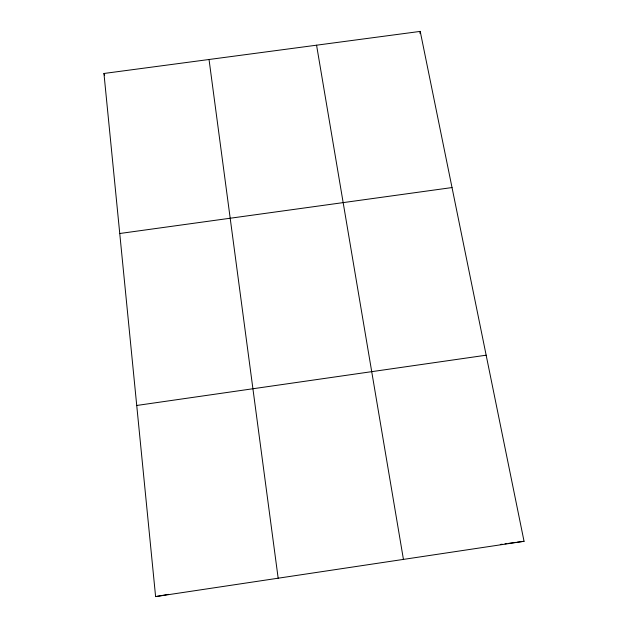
<?xml version="1.0" encoding="UTF-8"?>
<svg xmlns="http://www.w3.org/2000/svg" width="628" height="628" viewBox="0 0 628 628"><rect width="100%" height="100%" fill="white"/><g stroke="black" fill="none" stroke-linecap="round" stroke-linejoin="round"><path stroke-width="0.94" d="M419.842 33.245L420.226 31.4L103.95 73.476L155.603 596.6L524.05 541.297L420.226 31.4M155.603 596.6L168.532 594.355M136.731 405.468L486.158 355.197M119.752 233.506L452.027 187.56M500.312 544.46L502.219 544.201M505.022 543.832L506.89 543.581M508.766 543.33L516.247 542.333M517.182 542.207L524.05 541.297M103.95 73.476L104.656 75.195M316.567 45.192L403.435 559.399M209.038 59.495L278.165 578.2"/></g></svg>
